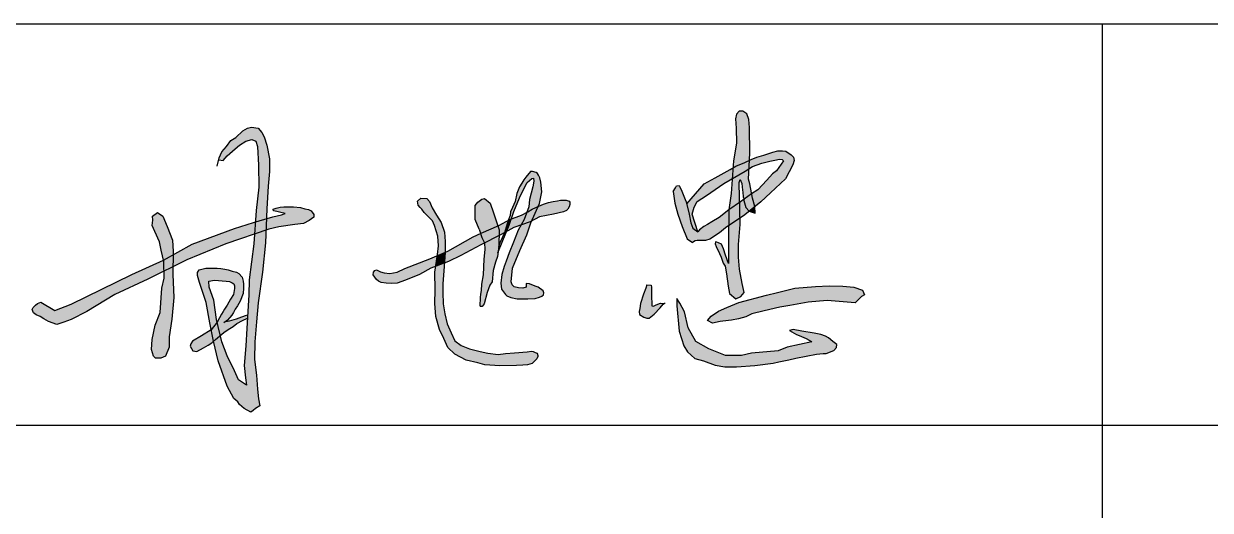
# Model space of a CAD drawing. Extents: x 9732137 to 18866768, y -962146 to 246094.
# Drawn here: x 9843910 to 9845831, y 181156 to 181944 of the extents above; entities that cross this region are included whole.
import ezdxf

# ---------------------------------------------------------------- set-up
doc = ezdxf.new("R2010")
doc.units = 0
doc.header["$LTSCALE"] = 1000
doc.layers.get('0').update_dxf_attribs({"linetype": 'CONTINUOUS'})
doc.layers.add('HATCH', color=254, linetype='CONTINUOUS')

msp = doc.modelspace()

# ---------------------------------------------------------------- hatches: boundary and pattern name
at = {"layer": 'HATCH'}
for points in [[(9845084.9, 181775.8), (9845083.9, 181788.8), (9845080.7, 181797.9), (9845074.4, 181802.1), (9845068.4, 181802.1), (9845064.2, 181797.5), (9845062.5, 181789.8), (9845063.2, 181774.7), (9845063.9, 181750.6), (9845059, 181721.5), (9845058.1, 181710.4), (9845062.8, 181713.1), (9845077.2, 181718.9), (9845085, 181722.7), (9845085.6, 181734.4)], [(9844305.7, 181680.9), (9844307.8, 181704.4), (9844307.6, 181725), (9844303.6, 181746.9), (9844299.3, 181760.5), (9844295.3, 181767.4), (9844289.7, 181774.4), (9844278.5, 181776.5), (9844272, 181774.6), (9844264.6, 181770.1), (9844253.1, 181759.4), (9844245.3, 181754.4), (9844238.1, 181745), (9844230.6, 181736.2), (9844226.3, 181726.6), (9844225.5, 181723.1), (9844232.9, 181722.4), (9844239.3, 181729.8), (9844252.4, 181740.9), (9844259.2, 181747), (9844269.3, 181753.7), (9844279.1, 181756.4), (9844285.8, 181753.7), (9844288.5, 181744.9), (9844289.9, 181714.9), (9844290.6, 181678.9), (9844286.2, 181641.1), (9844284.9, 181623), (9844302.7, 181628.1), (9844303.3, 181643.9)], [(9845156.4, 181727.5), (9845152.4, 181731.7), (9845143.6, 181737.4), (9845138.4, 181738), (9845130.7, 181737.7), (9845122.6, 181735.5), (9845108, 181731.1), (9845096.7, 181727.9), (9845087.7, 181724), (9845085, 181722.7), (9845084.3, 181709), (9845089.7, 181712.5), (9845105.2, 181717.8), (9845117.8, 181721.1), (9845128.6, 181723.4), (9845133.2, 181724.2), (9845138.1, 181724.1), (9845139.8, 181721.6), (9845128.8, 181705.6), (9845122, 181700.6), (9845113.3, 181690.2), (9845098.5, 181674.5), (9845088.4, 181668.5), (9845089.8, 181661.4), (9845093.6, 181647.6), (9845103.2, 181655.3), (9845119, 181669.9), (9845143.1, 181692.8), (9845155.4, 181715), (9845157.1, 181722)], [(9845015.4, 181665.8), (9845043.7, 181685.2), (9845056.9, 181692.7), (9845058.1, 181710.4), (9845053.8, 181707.9), (9845029.3, 181694), (9845011.8, 181684.3), (9844983.4, 181652.3), (9844987.2, 181635.5), (9844990, 181621.4), (9844993.5, 181612.8), (9845001.1, 181606.7), (9844992.3, 181635.1), (9844995.6, 181646.7), (9845000.1, 181655.7)], [(9845084.3, 181709), (9845078.1, 181704.9), (9845056.9, 181692.7), (9845055.1, 181668.8), (9845051.6, 181642.4), (9845068.9, 181654.1), (9845068.6, 181665.4), (9845068.1, 181683.6), (9845068.2, 181686.9), (9845069.7, 181691.5), (9845072.5, 181685.1), (9845073.9, 181674), (9845074, 181671), (9845074.7, 181663.7), (9845076.2, 181659.5), (9845088.4, 181668.5), (9845085.3, 181684.5), (9845083.5, 181692.2)], [(9845085, 181722.7), (9845077.2, 181718.9), (9845062.8, 181713.1), (9845058.1, 181710.4), (9845056.9, 181692.7), (9845078.1, 181704.9), (9845084.3, 181709)], [(9844712.8, 181661.6), (9844720, 181677.6), (9844724.9, 181686.7), (9844728.6, 181689.8), (9844732.7, 181693.3), (9844735.2, 181693.8), (9844736, 181689), (9844734.1, 181679.6), (9844728.9, 181658.9), (9844727.6, 181647.4), (9844724.5, 181638.7), (9844725.9, 181639.4), (9844732.9, 181643.4), (9844742.6, 181647.6), (9844745, 181652.9), (9844748.7, 181671.4), (9844747.1, 181687), (9844745.3, 181694.2), (9844743.5, 181698.6), (9844741.8, 181701.2), (9844739.8, 181702.6), (9844733.6, 181704.4), (9844730.5, 181704.4), (9844722.9, 181695.5), (9844719.7, 181690.7), (9844716.3, 181685.3), (9844712.6, 181679.6), (9844708.4, 181668.8), (9844705.5, 181655.9), (9844701.1, 181646.4), (9844698.1, 181638.9), (9844697.6, 181633.2), (9844694.4, 181625.2), (9844697.2, 181626.8), (9844699.1, 181627.5), (9844703.4, 181639.7)], [(9844982.7, 181655.1), (9844981.1, 181659), (9844975.6, 181672.6), (9844972, 181679.6), (9844971.3, 181681.8), (9844966.9, 181681.1), (9844965.3, 181678), (9844961.2, 181672.1), (9844964.3, 181653.4), (9844968.7, 181635.3), (9844975.9, 181615.4), (9844983.9, 181595.2), (9844992.6, 181589.4), (9844996.8, 181592), (9845000.4, 181592.5), (9845003, 181592.7), (9845008, 181592.7), (9845013.5, 181592.8), (9845020.6, 181594.8), (9845036.7, 181605.3), (9845046.1, 181613), (9845051.4, 181616.6), (9845051.6, 181642.4), (9845035.7, 181630.2), (9845023.8, 181622.8), (9845016.8, 181618.5), (9845011.2, 181615.4), (9845003.8, 181610.1), (9845001.1, 181606.7), (9844993.5, 181612.8), (9844990, 181621.4), (9844987.2, 181635.5)], [(9844591, 181606.1), (9844585.9, 181621.8), (9844578.4, 181634), (9844571.4, 181645.5), (9844566.7, 181655.9), (9844562.5, 181660.8), (9844552.9, 181661.2), (9844547.6, 181656.3), (9844548.7, 181649.7), (9844551.6, 181646.3), (9844554.4, 181643.2), (9844558.2, 181638), (9844565.1, 181630.8), (9844571.8, 181624.6), (9844574.8, 181617.1), (9844580.2, 181599.5), (9844581.5, 181584.3), (9844579.6, 181569.9), (9844579.3, 181567.9), (9844592, 181573.3), (9844592.5, 181591.2)], [(9844670.5, 181637.5), (9844665.2, 181653.1), (9844656, 181660.7), (9844651.6, 181659.5), (9844645.2, 181654.7), (9844640.8, 181649.5), (9844640.8, 181641.1), (9844640.8, 181627), (9844647.2, 181611), (9844649.5, 181604.3), (9844650.5, 181604.8), (9844677.5, 181616.2)], [(9844783.8, 181638.9), (9844788.5, 181641.4), (9844790.6, 181643.7), (9844792.8, 181647.2), (9844794.3, 181651), (9844794.3, 181653.8), (9844793.9, 181654.9), (9844792.9, 181656.2), (9844788.3, 181657.8), (9844778.9, 181657.8), (9844773.9, 181657.1), (9844766.9, 181655.8), (9844759.3, 181654.1), (9844751.6, 181651.4), (9844743.9, 181648.1), (9844742.6, 181647.6), (9844732.4, 181624.4), (9844745.2, 181631.2), (9844767.9, 181635.5)], [(9845068.9, 181654.1), (9845051.6, 181642.4), (9845051.4, 181616.6), (9845069.6, 181629.1)], [(9845079.3, 181646), (9845076, 181657.5), (9845076.2, 181659.5), (9845070.6, 181655.3), (9845068.9, 181654.1), (9845069.6, 181629.1), (9845077.4, 181634.4), (9845084.2, 181640)], [(9845089.8, 181661.4), (9845088.4, 181668.5), (9845088.4, 181668.5), (9845076.2, 181659.5), (9845076, 181657.5), (9845079.3, 181646), (9845084.2, 181640), (9845093.6, 181647.6)], [(9844150.7, 181593.4), (9844142.3, 181615.5), (9844135.3, 181632.2), (9844126.5, 181637.8), (9844118.3, 181632.2), (9844118.9, 181625.9), (9844117.7, 181617.1), (9844122, 181607.2), (9844129.5, 181590.7), (9844132.4, 181577.3), (9844136, 181561), (9844151.9, 181569.8), (9844152, 181574.9)], [(9844372, 181625.3), (9844379.4, 181630.4), (9844379.6, 181634.7), (9844375.3, 181640.5), (9844370.7, 181642.8), (9844365, 181644.2), (9844358.2, 181645.9), (9844346.6, 181647.1), (9844338.6, 181647.5), (9844331, 181647.5), (9844325, 181646.5), (9844318.8, 181645.3), (9844314, 181643.2), (9844314.5, 181640.7), (9844319.6, 181639.5), (9844326.4, 181637.8), (9844333.4, 181636.4), (9844327.2, 181634.5), (9844313, 181631), (9844302.7, 181628.1), (9844302, 181609.7), (9844306.6, 181611.3), (9844322.9, 181614.6), (9844348.7, 181618.9), (9844362.9, 181620.5)], [(9844720.3, 181626.6), (9844724.5, 181638.7), (9844715.6, 181633.8), (9844699.1, 181627.5), (9844695.6, 181617.7), (9844691.4, 181606.9), (9844703.3, 181613.7), (9844715.3, 181618)], [(9844742.6, 181647.6), (9844732.9, 181643.4), (9844725.9, 181639.4), (9844724.5, 181638.7), (9844720.3, 181626.6), (9844715.3, 181618), (9844730, 181623.1), (9844732.4, 181624.4)], [(9845093.6, 181647.6), (9845084.2, 181640), (9845094, 181636.9)], [(9844236.9, 181587.1), (9844283.6, 181603.3), (9844284.9, 181623), (9844282, 181622.1), (9844251.3, 181612.1), (9844182.4, 181586.7), (9844151.9, 181569.8), (9844151.6, 181550.4), (9844173.9, 181561.5)], [(9844302.7, 181628.1), (9844284.9, 181623), (9844283.6, 181603.3), (9844302, 181609.7)], [(9844679.6, 181610), (9844677.5, 181616.2), (9844650.5, 181604.8), (9844649.5, 181604.3), (9844651.8, 181597.7), (9844656, 181589), (9844679.3, 181600.4)], [(9844694.4, 181625.2), (9844678.9, 181616.8), (9844677.5, 181616.2), (9844679.6, 181610), (9844679.3, 181600.4), (9844683.1, 181602.2), (9844688.1, 181605.1)], [(9844724.7, 181602.1), (9844731.2, 181621.6), (9844732.4, 181624.4), (9844730, 181623.1), (9844715.3, 181618), (9844710.5, 181609.7), (9844702.7, 181589.8), (9844695.6, 181572.9), (9844691.2, 181559.3), (9844687.7, 181550.5), (9844683.8, 181537.8), (9844682.2, 181523.6), (9844683.2, 181514.1), (9844689.9, 181505.5), (9844691.9, 181503), (9844698.7, 181500.3), (9844708.6, 181498.5), (9844715.2, 181498.4), (9844726.1, 181498.4), (9844737.9, 181498.8), (9844745, 181501.1), (9844748.5, 181502.7), (9844751.4, 181504.7), (9844751.9, 181507.8), (9844751.1, 181511.5), (9844743, 181517.2), (9844738, 181519), (9844728.6, 181522.5), (9844723.5, 181523.3), (9844723.5, 181519.4), (9844723.3, 181517), (9844718, 181515.7), (9844711.2, 181515.9), (9844704.2, 181517.8), (9844700.5, 181520.8), (9844698.9, 181525.9), (9844701.3, 181547.8), (9844713.1, 181576.4)], [(9844699.1, 181627.5), (9844697.2, 181626.8), (9844694.4, 181625.2), (9844688.1, 181605.1), (9844691.4, 181606.9), (9844695.6, 181617.7)], [(9845069.9, 181618.5), (9845069.6, 181629.1), (9845051.4, 181616.6), (9845051.2, 181589.8), (9845051.1, 181568.5), (9845051.2, 181555.5), (9845046, 181568.8), (9845043.1, 181579.5), (9845039.7, 181587), (9845034.8, 181589), (9845032.1, 181590.1), (9845030, 181590.4), (9845029.2, 181587.4), (9845030.9, 181582.9), (9845036.7, 181571.7), (9845039.4, 181565.7), (9845042.4, 181556.2), (9845045.8, 181551.2), (9845047.5, 181538.6), (9845050.2, 181518.6), (9845052.5, 181506.9), (9845063.1, 181498.5), (9845071.1, 181502.1), (9845076.6, 181508.5), (9845073.1, 181523.2), (9845068.6, 181546.1), (9845067.4, 181566), (9845067.4, 181586.1)], [(9844230.7, 181428.7), (9844228.2, 181439.2), (9844220.6, 181432.6), (9844217.4, 181429.8), (9844217.4, 181429.7), (9844224.9, 181397.9), (9844239.3, 181356.7), (9844250.3, 181336.7), (9844256.5, 181331.4), (9844259, 181327.3), (9844266.8, 181320.5), (9844277.7, 181314.9), (9844281.6, 181317.5), (9844285, 181320.7), (9844292.3, 181325.2), (9844290.1, 181336.1), (9844288.4, 181352.2), (9844286.5, 181374.9), (9844283.7, 181400.3), (9844284, 181428.8), (9844286.9, 181461), (9844289.7, 181491.8), (9844296.6, 181541.3), (9844301.2, 181588.9), (9844302, 181609.7), (9844283.6, 181603.3), (9844282.5, 181587.1), (9844275, 181529.3), (9844274.4, 181505), (9844273.4, 181486.8), (9844271.3, 181450.3), (9844269.3, 181422.4), (9844267, 181390.3), (9844269, 181370.1), (9844270.3, 181358.4), (9844257.6, 181367.3), (9844251.1, 181381.5), (9844239.1, 181406.2)], [(9844649.8, 181585.9), (9844656, 181589), (9844651.8, 181597.7), (9844649.5, 181604.3), (9844637.8, 181598.6), (9844596.6, 181575.3), (9844592, 181573.3), (9844590.8, 181556.1), (9844597.9, 181558.8), (9844617.6, 181568.5)], [(9844678.9, 181583.7), (9844679.3, 181600.4), (9844656, 181589), (9844656.6, 181578.1), (9844655.1, 181562.3), (9844653.7, 181537.1), (9844651.1, 181522), (9844650.3, 181511.7), (9844649.2, 181505.8), (9844649, 181500.7), (9844649, 181496.3), (9844648.4, 181490.6), (9844648.5, 181487.8), (9844649, 181486.5), (9844649.7, 181485.8), (9844652.4, 181486), (9844655.3, 181490.3), (9844660.3, 181508.4), (9844664.4, 181520.4), (9844668.5, 181526), (9844669.7, 181544.1), (9844673.7, 181557.7), (9844676.9, 181566.9)], [(9844691.4, 181606.9), (9844688.1, 181605.1), (9844680.9, 181588.7), (9844678.7, 181582.2), (9844677.6, 181572.8), (9844685.8, 181592.9)], [(9844057.5, 181505.5), (9844110.8, 181530.1), (9844136.9, 181543.1), (9844136.5, 181558.6), (9844136, 181561), (9844084.8, 181537.8), (9843986.9, 181489.4), (9843960, 181479.2), (9843937.6, 181492.9), (9843932.3, 181490.7), (9843928.8, 181488), (9843925.3, 181484.5), (9843923.5, 181480.8), (9843925.9, 181475.4), (9843929.8, 181472.3), (9843936.4, 181469.6), (9843942.4, 181465.7), (9843950.1, 181461.4), (9843963.5, 181456.7), (9843974.6, 181460.4), (9843986.6, 181464.7), (9844011.9, 181477.9)], [(9844151.9, 181569.8), (9844136, 181561), (9844136.5, 181558.6), (9844136.9, 181543.1), (9844151.6, 181550.4)], [(9844569, 181547.9), (9844577, 181550.9), (9844579.3, 181567.9), (9844567.2, 181562.8), (9844527, 181547.3), (9844514.5, 181541.4), (9844502.7, 181539.3), (9844493.6, 181540.2), (9844487.4, 181541.8), (9844480.9, 181545.1), (9844478.2, 181544.2), (9844476.1, 181541.6), (9844475.8, 181537.3), (9844478.2, 181533.2), (9844481.2, 181529.5), (9844484.3, 181526.8), (9844488.7, 181524.6), (9844496.6, 181523.6), (9844505.7, 181523), (9844514.5, 181523.6), (9844528, 181528.4), (9844550.7, 181537.8)], [(9844588.2, 181508.7), (9844588.5, 181522.8), (9844589.9, 181543.4), (9844590.8, 181556.1), (9844577, 181550.9), (9844575.7, 181541.4), (9844576.2, 181512.9), (9844575.3, 181490.5), (9844577.3, 181469.6), (9844583, 181448.8), (9844590, 181434), (9844596.5, 181419.3), (9844607.8, 181408.7), (9844626, 181399), (9844645.3, 181394.8), (9844656.4, 181391.4), (9844680.9, 181389.8), (9844707.5, 181390.5), (9844717.9, 181390.7), (9844725.4, 181391.2), (9844733.2, 181393.6), (9844740.4, 181401.2), (9844742.2, 181404.8), (9844742.2, 181406.5), (9844741, 181410.2), (9844738.2, 181411.6), (9844734.6, 181412.9), (9844731.8, 181413.4), (9844724.8, 181412.2), (9844704.3, 181410.8), (9844690, 181409.5), (9844677.8, 181408.4), (9844661.3, 181410.4), (9844649, 181413), (9844631.7, 181417.1), (9844617.9, 181422.7), (9844607.8, 181430.4), (9844601.8, 181443.1), (9844595.5, 181457.8), (9844591.9, 181474.2), (9844588.8, 181490.2)], [(9844592, 181573.3), (9844579.3, 181567.9), (9844577, 181550.9), (9844590.8, 181556.1)], [(9844152.9, 181500.4), (9844151.4, 181537.8), (9844151.6, 181550.4), (9844136.9, 181543.1), (9844137.2, 181531.6), (9844133.3, 181515.7), (9844130.8, 181476), (9844122.9, 181455.4), (9844117.7, 181432.2), (9844116.8, 181416.4), (9844120.2, 181405.2), (9844123.4, 181402), (9844132, 181402), (9844139.4, 181405.6), (9844145.1, 181420), (9844145.5, 181437), (9844149.6, 181465.4)], [(9844258.2, 181539.1), (9844254.5, 181541.4), (9844247.4, 181543.1), (9844241, 181545.1), (9844235.3, 181546.5), (9844228.8, 181547.5), (9844222.8, 181548.2), (9844213, 181548.2), (9844204.6, 181548.2), (9844194.1, 181545.1), (9844191.4, 181541.1), (9844191.4, 181536), (9844194.4, 181524.6), (9844197.5, 181515.2), (9844205.2, 181492.6), (9844211, 181459.6), (9844213.5, 181448), (9844223.2, 181460.4), (9844222.2, 181464.7), (9844217.6, 181495.9), (9844210.2, 181516.9), (9844209.4, 181526.9), (9844218.5, 181528.4), (9844237.6, 181526.7), (9844243, 181526.1), (9844247.2, 181524.1), (9844250.2, 181522.6), (9844251.3, 181519.1), (9844251.3, 181514.8), (9844249.6, 181505.4), (9844244.8, 181498), (9844239.1, 181488), (9844235.2, 181481.5), (9844233, 181477.8), (9844230.2, 181473.5), (9844227, 181467.4), (9844223.2, 181460.4), (9844228.2, 181439.2), (9844233.7, 181443.9), (9844240.9, 181448.7), (9844248.9, 181453.7), (9844255, 181458.2), (9844264.1, 181463.2), (9844272.3, 181466.9), (9844272.6, 181472.5), (9844268.9, 181471.5), (9844258.7, 181467.6), (9844254.3, 181465.8), (9844243.2, 181462.8), (9844236.8, 181461.4), (9844239.6, 181463.6), (9844246.7, 181471.7), (9844249.4, 181476.1), (9844252.1, 181481.5), (9844255.8, 181486.8), (9844260.5, 181494.6), (9844264.9, 181507.1), (9844265.6, 181515.5), (9844265.6, 181521.9), (9844265.3, 181526.9), (9844263.6, 181533.3)], [(9844940.1, 181483.7), (9844945.1, 181489.7), (9844946.9, 181490.9), (9844941.1, 181491.2), (9844933.8, 181488.7), (9844929.8, 181486.2), (9844927.1, 181486.7), (9844926.8, 181489.5), (9844926.8, 181493.3), (9844926.3, 181499), (9844926.3, 181503.3), (9844926.3, 181509.3), (9844926.1, 181512.8), (9844926.1, 181517.3), (9844925.6, 181520.4), (9844919, 181520.9), (9844917, 181515.6), (9844913.2, 181505.6), (9844908.7, 181490.5), (9844907.2, 181482.5), (9844906.2, 181477.7), (9844907, 181472.7), (9844913.7, 181468.4), (9844918.8, 181466.9), (9844922.8, 181467.2), (9844930.8, 181473.4)], [(9845109, 181479), (9845134, 181484.6), (9845150.2, 181487.6), (9845180.1, 181492.7), (9845210.7, 181495.8), (9845256, 181492), (9845259.3, 181495.3), (9845266.6, 181502.2), (9845271.2, 181505), (9845267.9, 181512.1), (9845253.9, 181517.4), (9845236.4, 181518.7), (9845214.2, 181519.2), (9845191.8, 181518.4), (9845158.4, 181515.4), (9845130.2, 181508.5), (9845112.8, 181504.2), (9845067.8, 181492.4), (9845048.2, 181484), (9845034.9, 181478.5), (9845023.2, 181470.1), (9845016.9, 181463), (9845025.3, 181458.9), (9845037.5, 181461.7), (9845041.6, 181461.9), (9845056.1, 181464), (9845067.3, 181465.8), (9845079.2, 181469.3), (9845088.9, 181473.9)], [(9844979.9, 181477.4), (9844972.3, 181491.4), (9844967.2, 181498.8), (9844967.5, 181487), (9844971, 181445.7), (9844978.6, 181422.2), (9844984.6, 181412.4), (9844996.6, 181401.8), (9845010.7, 181397.8), (9845029.2, 181390.9), (9845044.8, 181388.3), (9845063.7, 181388.1), (9845093.4, 181390.5), (9845123.5, 181394), (9845132.3, 181396), (9845148.7, 181399.4), (9845160, 181402.4), (9845193.5, 181408.7), (9845204.2, 181409.5), (9845209.2, 181409.5), (9845221.3, 181414.7), (9845226, 181419.6), (9845226.2, 181424.4), (9845219.9, 181429.4), (9845212.9, 181434.9), (9845208.2, 181437.7), (9845200.6, 181440.3), (9845189.9, 181442.5), (9845169.9, 181445.8), (9845155.6, 181448.4), (9845149.6, 181447), (9845161, 181440.5), (9845165.5, 181438.7), (9845176.8, 181434.1), (9845181.6, 181431.1), (9845186, 181428.8), (9845146, 181420.2), (9845131.4, 181414.2), (9845088, 181410.3), (9845071.8, 181406.4), (9845046.2, 181406.4), (9845019.3, 181417.4), (9844998, 181429.3), (9844985.8, 181451.4)], [(9844223.2, 181460.4), (9844213.5, 181448), (9844217.4, 181429.8), (9844220.6, 181432.6), (9844228.2, 181439.2)], [(9844217.4, 181429.8), (9844213.5, 181448), (9844197.8, 181438.5), (9844183, 181430), (9844180.2, 181425.4), (9844179.3, 181421.8), (9844183.9, 181413.9), (9844190, 181412.9), (9844200.9, 181418.7), (9844208.3, 181423.3), (9844214.3, 181427.2)]]:
    msp.add_hatch(color=256, dxfattribs=at).paths.add_polyline_path(points)

# ---------------------------------------------------------------- linework, layer by layer
for p, q in [((9842156.8, 181943.7), (9853156.8, 181943.7)), ((9845656.8, 178693.7), (9845656.8, 181943.7)), ((9845656.8, 178693.7), (9845656.8, 181943.7)), ((9842156.8, 181293.7), (9847656.8, 181293.7))]:
    msp.add_line(p, q)
for points in [[(9845076, 181657.5), (9845079.3, 181646), (9845084.2, 181640), (9845094, 181636.9), (9845093.6, 181647.6), (9845089.8, 181661.4), (9845085.3, 181684.5), (9845083.5, 181692.2), (9845085.6, 181734.4), (9845084.9, 181775.8), (9845083.9, 181788.8), (9845080.7, 181797.9), (9845074.4, 181802.1), (9845068.4, 181802.1), (9845064.2, 181797.5), (9845062.5, 181789.8), (9845063.2, 181774.7), (9845063.9, 181750.6), (9845059, 181721.5), (9845055.1, 181668.8), (9845051.6, 181642.4), (9845051.2, 181589.8), (9845051.1, 181568.5), (9845051.2, 181555.5), (9845046, 181568.8), (9845043.1, 181579.5), (9845039.7, 181587)], [(9844223.1, 181713.2), (9844226.3, 181726.6), (9844230.6, 181736.2), (9844238.1, 181745), (9844245.3, 181754.4), (9844253.1, 181759.4), (9844264.6, 181770.1), (9844272, 181774.6), (9844278.5, 181776.5), (9844289.7, 181774.4), (9844295.3, 181767.4), (9844299.3, 181760.5), (9844303.6, 181746.9), (9844307.6, 181725), (9844307.8, 181704.4), (9844305.7, 181680.9), (9844303.3, 181643.9), (9844301.2, 181588.9), (9844296.6, 181541.3), (9844289.7, 181491.8), (9844286.9, 181461), (9844284, 181428.8), (9844283.7, 181400.3), (9844286.5, 181374.9), (9844288.4, 181352.2), (9844290.1, 181336.1), (9844292.3, 181325.2), (9844285, 181320.7), (9844281.6, 181317.5), (9844277.7, 181314.9), (9844266.8, 181320.5), (9844259, 181327.3), (9844256.5, 181331.4), (9844250.3, 181336.7), (9844239.3, 181356.7), (9844224.9, 181397.9), (9844217.4, 181429.7), (9844211, 181459.6), (9844205.2, 181492.6), (9844197.5, 181515.2), (9844194.4, 181524.6), (9844191.4, 181536), (9844191.4, 181541.1), (9844194.1, 181545.1), (9844194.1, 181545.1), (9844204.6, 181548.2), (9844213, 181548.2), (9844213, 181548.2), (9844222.8, 181548.2), (9844228.8, 181547.5), (9844235.3, 181546.5), (9844241, 181545.1), (9844247.4, 181543.1), (9844254.5, 181541.4), (9844258.2, 181539.1), (9844263.6, 181533.3), (9844265.3, 181526.9), (9844265.6, 181521.9), (9844265.6, 181515.5), (9844264.9, 181507.1), (9844260.5, 181494.6), (9844255.8, 181486.8), (9844252.1, 181481.5), (9844249.4, 181476.1), (9844246.7, 181471.7), (9844246.7, 181471.7), (9844239.6, 181463.6), (9844233.9, 181459.2)], [(9844225.5, 181723.1), (9844232.9, 181722.4), (9844232.9, 181722.4), (9844239.3, 181729.8), (9844252.4, 181740.9), (9844259.2, 181747), (9844269.3, 181753.7), (9844279.1, 181756.4), (9844279.1, 181756.4), (9844285.8, 181753.7), (9844288.5, 181744.9), (9844289.9, 181714.9), (9844290.6, 181678.9), (9844286.2, 181641.1), (9844282.5, 181587.1), (9844275, 181529.3), (9844274.4, 181505), (9844273.4, 181486.8), (9844271.3, 181450.3), (9844269.3, 181422.4), (9844267, 181390.3), (9844269, 181370.1), (9844270.3, 181358.4), (9844270.3, 181358.4), (9844257.6, 181367.3), (9844251.1, 181381.5), (9844239.1, 181406.2), (9844230.7, 181428.7), (9844222.2, 181464.7), (9844217.6, 181495.9), (9844210.2, 181516.9), (9844209.4, 181526.9), (9844209.4, 181526.9), (9844218.5, 181528.4), (9844237.6, 181526.7), (9844237.6, 181526.7), (9844243, 181526.1), (9844247.2, 181524.1), (9844250.2, 181522.6), (9844251.3, 181519.1), (9844251.3, 181514.8), (9844249.6, 181505.4), (9844244.8, 181498), (9844239.1, 181488), (9844235.2, 181481.5), (9844233, 181477.8), (9844230.2, 181473.5), (9844227, 181467.4), (9844223.2, 181460.4), (9844213.5, 181448), (9844197.8, 181438.5), (9844183, 181430), (9844180.2, 181425.4), (9844179.3, 181421.8), (9844183.9, 181413.9), (9844190, 181412.9), (9844200.9, 181418.7), (9844208.3, 181423.3), (9844214.3, 181427.2), (9844220.6, 181432.6), (9844233.7, 181443.9), (9844240.9, 181448.7), (9844248.9, 181453.7), (9844255, 181458.2), (9844264.1, 181463.2), (9844272.3, 181466.9)], [(9844983.4, 181652.3), (9845011.8, 181684.3), (9845029.3, 181694), (9845053.8, 181707.9), (9845062.8, 181713.1), (9845077.2, 181718.9), (9845087.7, 181724), (9845096.7, 181727.9), (9845108, 181731.1), (9845122.6, 181735.5), (9845130.7, 181737.7), (9845138.4, 181738), (9845143.6, 181737.4), (9845152.4, 181731.7), (9845156.4, 181727.5), (9845157.1, 181722), (9845155.4, 181715), (9845143.1, 181692.8), (9845119, 181669.9), (9845103.2, 181655.3), (9845077.4, 181634.4), (9845046.1, 181613), (9845036.7, 181605.3), (9845020.6, 181594.8), (9845013.5, 181592.8), (9845008, 181592.7), (9845003, 181592.7), (9845000.4, 181592.5), (9844996.8, 181592), (9844992.6, 181589.4)], [(9844961.2, 181672.1), (9844965.3, 181678), (9844966.9, 181681.1), (9844966.9, 181681.1), (9844971.3, 181681.8), (9844972, 181679.6), (9844975.6, 181672.6), (9844981.1, 181659), (9844982.7, 181655.1), (9844987.2, 181635.5), (9844990, 181621.4), (9844993.5, 181612.8), (9845001.1, 181606.7), (9844992.3, 181635.1), (9844995.6, 181646.7), (9845000.1, 181655.7), (9845015.4, 181665.8), (9845043.7, 181685.2), (9845078.1, 181704.9), (9845089.7, 181712.5), (9845105.2, 181717.8), (9845117.8, 181721.1), (9845128.6, 181723.4), (9845133.2, 181724.2), (9845138.1, 181724.1), (9845139.8, 181721.6), (9845128.8, 181705.6), (9845122, 181700.6), (9845113.3, 181690.2), (9845098.5, 181674.5), (9845088.4, 181668.5), (9845070.6, 181655.3), (9845051.6, 181642.4), (9845035.7, 181630.2), (9845023.8, 181622.8), (9845016.8, 181618.5), (9845011.2, 181615.4), (9845003.8, 181610.1), (9845001.1, 181606.7)], [(9844677.6, 181572.8), (9844685.8, 181592.9), (9844695.6, 181617.7), (9844703.4, 181639.7), (9844712.8, 181661.6), (9844720, 181677.6), (9844724.9, 181686.7), (9844728.6, 181689.8), (9844732.7, 181693.3), (9844735.2, 181693.8), (9844736, 181689), (9844734.1, 181679.6), (9844728.9, 181658.9), (9844727.6, 181647.4), (9844720.3, 181626.6), (9844710.5, 181609.7), (9844702.7, 181589.8), (9844695.6, 181572.9), (9844691.2, 181559.3), (9844687.7, 181550.5), (9844683.8, 181537.8), (9844682.2, 181523.6), (9844683.2, 181514.1), (9844689.9, 181505.5), (9844691.9, 181503), (9844698.7, 181500.3), (9844708.6, 181498.5), (9844715.2, 181498.4), (9844726.1, 181498.4), (9844737.9, 181498.8), (9844745, 181501.1), (9844748.5, 181502.7), (9844751.4, 181504.7), (9844751.9, 181507.8), (9844751.1, 181511.5), (9844743, 181517.2), (9844738, 181519), (9844728.6, 181522.5), (9844723.5, 181523.3), (9844723.5, 181519.4), (9844723.3, 181517), (9844718, 181515.7), (9844711.2, 181515.9), (9844704.2, 181517.8), (9844700.5, 181520.8), (9844698.9, 181525.9), (9844701.3, 181547.8), (9844713.1, 181576.4), (9844724.7, 181602.1), (9844731.2, 181621.6), (9844745, 181652.9), (9844748.7, 181671.4), (9844747.1, 181687), (9844745.3, 181694.2), (9844743.5, 181698.6), (9844741.8, 181701.2), (9844739.8, 181702.6), (9844733.6, 181704.4), (9844730.5, 181704.4), (9844722.9, 181695.5), (9844719.7, 181690.7), (9844716.3, 181685.3), (9844712.6, 181679.6), (9844708.4, 181668.8), (9844705.5, 181655.9), (9844701.1, 181646.4), (9844698.1, 181638.9), (9844697.6, 181633.2)], [(9845039.7, 181587), (9845034.8, 181589), (9845032.1, 181590.1), (9845030, 181590.4), (9845029.2, 181587.4), (9845030.9, 181582.9), (9845036.7, 181571.7), (9845039.4, 181565.7), (9845042.4, 181556.2), (9845045.8, 181551.2), (9845047.5, 181538.6), (9845050.2, 181518.6), (9845052.5, 181506.9), (9845063.1, 181498.5), (9845071.1, 181502.1), (9845076.6, 181508.5), (9845076.6, 181508.5), (9845073.1, 181523.2), (9845068.6, 181546.1), (9845067.4, 181566), (9845067.4, 181586.1), (9845069.9, 181618.5), (9845068.6, 181665.4), (9845068.1, 181683.6), (9845068.2, 181686.9), (9845069.7, 181691.5), (9845069.7, 181691.5), (9845072.5, 181685.1), (9845073.9, 181674), (9845074, 181671), (9845074.7, 181663.7), (9845076.2, 181659.5), (9845076, 181657.5)], [(9844961.2, 181672.1), (9844964.3, 181653.4), (9844968.7, 181635.3), (9844975.9, 181615.4), (9844983.9, 181595.2), (9844992.6, 181589.4)], [(9844792.9, 181656.2), (9844793.9, 181654.9), (9844794.3, 181653.8), (9844794.3, 181651), (9844792.8, 181647.2), (9844790.6, 181643.7), (9844788.5, 181641.4), (9844783.8, 181638.9), (9844767.9, 181635.5), (9844745.2, 181631.2), (9844730, 181623.1), (9844703.3, 181613.7), (9844683.1, 181602.2), (9844649.8, 181585.9), (9844617.6, 181568.5), (9844597.9, 181558.8), (9844569, 181547.9), (9844550.7, 181537.8), (9844528, 181528.4), (9844514.5, 181523.6), (9844505.7, 181523), (9844496.6, 181523.6), (9844488.7, 181524.6), (9844484.3, 181526.8), (9844481.2, 181529.5), (9844478.2, 181533.2), (9844475.8, 181537.3), (9844476.1, 181541.6), (9844478.2, 181544.2), (9844480.9, 181545.1)], [(9844480.9, 181545.1), (9844487.4, 181541.8), (9844493.6, 181540.2), (9844502.7, 181539.3), (9844514.5, 181541.4), (9844527, 181547.3), (9844567.2, 181562.8), (9844596.6, 181575.3), (9844637.8, 181598.6), (9844650.5, 181604.8), (9844678.9, 181616.8), (9844697.2, 181626.8), (9844715.6, 181633.8), (9844725.9, 181639.4), (9844732.9, 181643.4), (9844743.9, 181648.1), (9844751.6, 181651.4), (9844759.3, 181654.1), (9844766.9, 181655.8), (9844773.9, 181657.1), (9844778.9, 181657.8), (9844788.3, 181657.8), (9844788.3, 181657.8), (9844792.9, 181656.2)], [(9844548.7, 181649.7), (9844547.6, 181656.3), (9844552.9, 181661.2), (9844562.5, 181660.8), (9844566.7, 181655.9), (9844571.4, 181645.5), (9844578.4, 181634), (9844585.9, 181621.8), (9844591, 181606.1), (9844592.5, 181591.2), (9844592, 181573.3), (9844589.9, 181543.4), (9844588.5, 181522.8), (9844588.2, 181508.7), (9844588.8, 181490.2), (9844591.9, 181474.2), (9844595.5, 181457.8), (9844601.8, 181443.1), (9844607.8, 181430.4), (9844617.9, 181422.7), (9844631.7, 181417.1), (9844649, 181413), (9844661.3, 181410.4), (9844677.8, 181408.4), (9844690, 181409.5), (9844704.3, 181410.8), (9844724.8, 181412.2), (9844731.8, 181413.4), (9844734.6, 181412.9), (9844738.2, 181411.6), (9844741, 181410.2), (9844742.2, 181406.5), (9844742.2, 181404.8), (9844740.4, 181401.2), (9844733.2, 181393.6), (9844725.4, 181391.2), (9844717.9, 181390.7), (9844707.5, 181390.5), (9844680.9, 181389.8), (9844656.4, 181391.4), (9844645.3, 181394.8), (9844626, 181399), (9844607.8, 181408.7), (9844596.5, 181419.3), (9844590, 181434), (9844583, 181448.8), (9844577.3, 181469.6), (9844575.3, 181490.5), (9844576.2, 181512.9), (9844575.7, 181541.4), (9844579.6, 181569.9), (9844581.5, 181584.3), (9844580.2, 181599.5), (9844574.8, 181617.1), (9844571.8, 181624.6), (9844565.1, 181630.8), (9844558.2, 181638), (9844554.4, 181643.2), (9844551.6, 181646.3), (9844548.7, 181649.7)], [(9844647.2, 181611), (9844640.8, 181627), (9844640.8, 181641.1), (9844640.8, 181649.5), (9844645.2, 181654.7), (9844651.6, 181659.5), (9844656, 181660.7), (9844665.2, 181653.1), (9844670.5, 181637.5), (9844679.6, 181610), (9844678.9, 181583.7), (9844676.9, 181566.9), (9844673.7, 181557.7), (9844669.7, 181544.1), (9844668.5, 181526), (9844664.4, 181520.4), (9844660.3, 181508.4), (9844655.3, 181490.3), (9844652.4, 181486), (9844649.7, 181485.8)], [(9843937.6, 181492.9), (9843960, 181479.2), (9843986.9, 181489.4), (9844084.8, 181537.8), (9844136, 181561), (9844182.4, 181586.7), (9844251.3, 181612.1), (9844282, 181622.1), (9844313, 181631), (9844327.2, 181634.5), (9844333.4, 181636.4), (9844326.4, 181637.8), (9844319.6, 181639.5), (9844314.5, 181640.7), (9844314.5, 181640.7), (9844314, 181643.2), (9844318.8, 181645.3), (9844325, 181646.5), (9844331, 181647.5), (9844338.6, 181647.5), (9844346.6, 181647.1), (9844358.2, 181645.9), (9844365, 181644.2), (9844370.7, 181642.8), (9844375.3, 181640.5), (9844379.6, 181634.7), (9844379.4, 181630.4), (9844372, 181625.3), (9844362.9, 181620.5), (9844348.7, 181618.9), (9844322.9, 181614.6), (9844306.6, 181611.3), (9844236.9, 181587.1), (9844173.9, 181561.5), (9844110.8, 181530.1), (9844057.5, 181505.5), (9844011.9, 181477.9), (9843986.6, 181464.7), (9843974.6, 181460.4), (9843963.5, 181456.7), (9843950.1, 181461.4), (9843942.4, 181465.7), (9843936.4, 181469.6), (9843929.8, 181472.3), (9843925.9, 181475.4), (9843923.5, 181480.8), (9843925.3, 181484.5), (9843928.8, 181488), (9843932.3, 181490.7), (9843937.6, 181492.9)], [(9844118.3, 181632.2), (9844126.5, 181637.8), (9844135.3, 181632.2), (9844142.3, 181615.5), (9844150.7, 181593.4), (9844152, 181574.9), (9844151.4, 181537.8), (9844152.9, 181500.4), (9844149.6, 181465.4), (9844145.5, 181437), (9844145.1, 181420), (9844139.4, 181405.6), (9844132, 181402), (9844123.4, 181402), (9844120.2, 181405.2), (9844116.8, 181416.4), (9844117.7, 181432.2), (9844122.9, 181455.4), (9844130.8, 181476), (9844133.3, 181515.7), (9844137.2, 181531.6), (9844136.5, 181558.6), (9844132.4, 181577.3), (9844129.5, 181590.7), (9844122, 181607.2), (9844117.7, 181617.1), (9844118.9, 181625.9), (9844118.3, 181632.2)], [(9844697.6, 181633.2), (9844694.4, 181625.2), (9844688.1, 181605.1), (9844680.9, 181588.7), (9844678.7, 181582.2)], [(9844647.2, 181611), (9844651.8, 181597.7), (9844656, 181589), (9844656.6, 181578.1), (9844655.1, 181562.3), (9844653.7, 181537.1), (9844651.1, 181522), (9844650.3, 181511.7), (9844649.2, 181505.8), (9844649, 181500.7), (9844649, 181496.3), (9844648.4, 181490.6), (9844648.5, 181487.8)], [(9844919, 181520.9), (9844917, 181515.6), (9844913.2, 181505.6), (9844908.7, 181490.5), (9844907.2, 181482.5), (9844906.2, 181477.7), (9844907, 181472.7), (9844907, 181472.7), (9844913.7, 181468.4), (9844918.8, 181466.9), (9844922.8, 181467.2), (9844930.8, 181473.4), (9844940.1, 181483.7), (9844945.1, 181489.7), (9844948.7, 181492)], [(9844919, 181520.9), (9844925.6, 181520.4), (9844926.1, 181517.3), (9844926.1, 181512.8), (9844926.3, 181509.3), (9844926.3, 181503.3), (9844926.3, 181499), (9844926.8, 181493.3), (9844926.8, 181489.5), (9844927.1, 181486.7), (9844927.1, 181486.7), (9844929.8, 181486.2), (9844933.8, 181488.7), (9844941.1, 181491.2), (9844941.1, 181491.2), (9844946.9, 181490.9)], [(9845023.2, 181470.1), (9845034.9, 181478.5), (9845048.2, 181484), (9845067.8, 181492.4), (9845112.8, 181504.2), (9845130.2, 181508.5), (9845158.4, 181515.4), (9845191.8, 181518.4), (9845214.2, 181519.2), (9845236.4, 181518.7), (9845253.9, 181517.4), (9845267.9, 181512.1), (9845267.9, 181512.1), (9845271.2, 181505), (9845266.6, 181502.2), (9845259.3, 181495.3), (9845256, 181492), (9845256, 181492), (9845210.7, 181495.8), (9845180.1, 181492.7), (9845150.2, 181487.6), (9845134, 181484.6), (9845109, 181479), (9845088.9, 181473.9), (9845079.2, 181469.3), (9845067.3, 181465.8), (9845056.1, 181464), (9845041.6, 181461.9), (9845037.5, 181461.7), (9845025.3, 181458.9), (9845016.9, 181463), (9845023.2, 181470.1), (9845023.2, 181470.1)], [(9844967.2, 181498.8), (9844967.5, 181487), (9844971, 181445.7), (9844978.6, 181422.2), (9844984.6, 181412.4), (9844996.6, 181401.8), (9845010.7, 181397.8), (9845029.2, 181390.9), (9845044.8, 181388.3), (9845063.7, 181388.1), (9845093.4, 181390.5), (9845123.5, 181394), (9845132.3, 181396), (9845148.7, 181399.4), (9845160, 181402.4), (9845193.5, 181408.7), (9845204.2, 181409.5), (9845209.2, 181409.5), (9845221.3, 181414.7), (9845226, 181419.6), (9845226.2, 181424.4), (9845219.9, 181429.4), (9845212.9, 181434.9), (9845208.2, 181437.7), (9845200.6, 181440.3), (9845189.9, 181442.5), (9845169.9, 181445.8), (9845155.6, 181448.4), (9845149.6, 181447), (9845149.6, 181447), (9845149.6, 181447), (9845161, 181440.5), (9845165.5, 181438.7), (9845176.8, 181434.1), (9845181.6, 181431.1), (9845186, 181428.8), (9845146, 181420.2), (9845131.4, 181414.2), (9845088, 181410.3), (9845071.8, 181406.4), (9845046.2, 181406.4), (9845019.3, 181417.4), (9844998, 181429.3), (9844985.8, 181451.4), (9844979.9, 181477.4), (9844972.3, 181491.4), (9844967.2, 181498.8)], [(9844648.5, 181487.8), (9844649, 181486.5), (9844649.7, 181485.8)], [(9844236.8, 181461.4), (9844236.8, 181461.4), (9844243.2, 181462.8), (9844254.3, 181465.8), (9844258.7, 181467.6), (9844268.9, 181471.5), (9844272.6, 181472.5)]]:
    msp.add_lwpolyline(points)

doc.saveas('drawing.dxf')
